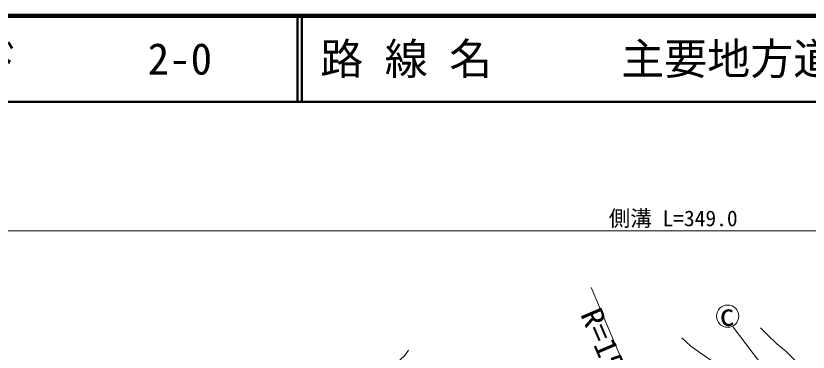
# Model space of a CAD drawing. Units: millimetres, scale not verified. Extents: x 40000 to 680000, y 20000 to 380000.
# Drawn here: x 145030 to 237060, y 340890 to 380000 of the extents above; entities that cross this region are included whole.
import ezdxf
from ezdxf.enums import TextEntityAlignment as Align

# ---------------------------------------------------------------- set-up
doc = ezdxf.new("R2010")
doc.units = ezdxf.units.MM
doc.header["$LTSCALE"] = 1000
for name, color, linetype, lineweight in [('M-STR-HTXT', 7, 'Continuous', 13), ('M-TTL', 2, 'Continuous', 140), ('M-TTL-LINE', 7, 'Continuous', 50), ('M-TTL-TXT', 7, 'Continuous', 13), ('M-WORK', 1, 'Continuous', 13)]:
    doc.layers.add(name, color=color, linetype=linetype, lineweight=lineweight)
doc.styles.add('ＭＳ ゴシック', font='')
doc.styles.get('ＭＳ ゴシック').set_extended_font_data('MS Gothic')

msp = doc.modelspace()

# ---------------------------------------------------------------- linework, layer by layer
at = {"layer": 'M-STR-HTXT'}
msp.add_line((364932, 354984), (77830, 354984), dxfattribs=at)
at = {"layer": 'M-TTL'}
msp.add_line((680000, 380000), (40000, 380000), dxfattribs=at)
at = {"layer": 'M-TTL-LINE'}
for p, q in [((177750, 380000), (177750, 370000)), ((178250, 380000), (178250, 370000)), ((40000, 370000), (680000, 370000))]:
    msp.add_line(p, q, dxfattribs=at)
at = {"layer": 'M-WORK'}
for p, q in [((211863, 348393), (218744, 332137)), ((228334, 343808), (235802, 334023))]:
    msp.add_line(p, q, dxfattribs=at)
for points in [[(231531, 343717), (232389, 342864), (233407, 341856), (234497, 340984), (235528, 339948)], [(222399, 342570), (223451, 341606), (224536, 340826), (225744, 339965), (226931, 339218), (228647, 338113), (228993, 337961)], [(181364, 325396), (181211, 325844), (181448, 326753), (182032, 328326), (182884, 330178), (183846, 332168), (184947, 333920), (185085, 334218), (185774, 334996), (186290, 335768), (186470, 335952), (186868, 336512), (187408, 337160), (187854, 337700), (188591, 338579), (189277, 339489), (189664, 339991), (190215, 340510), (190637, 341126)]]:
    msp.add_lwpolyline(points, dxfattribs=at)
msp.add_circle((227712, 345076), 1291, dxfattribs=at)

# ---------------------------------------------------------------- texts
at = {"layer": 'M-STR-HTXT', "style": 'ＭＳ ゴシック'}
msp.add_text('側溝 L=349.0', height=1833, dxfattribs=at).set_placement((221381, 354984), align=Align.BOTTOM_CENTER)
at = {"layer": 'M-TTL-TXT', "style": 'ＭＳ ゴシック'}
for s, p in [('路 線 名      主要地方道萩三隅線', (180380, 375000)), ('図面コード      2-0', (120380, 375000))]:
    msp.add_text(s, height=3666, dxfattribs=at).set_placement(p, align=Align.MIDDLE_LEFT)
at = {"layer": 'M-WORK', "style": 'ＭＳ ゴシック', "width": 1.1}
msp.add_text('R=15', height=2566, rotation=293.211, dxfattribs=at).set_placement((211370, 341480), align=Align.BOTTOM_CENTER)
at = {"layer": 'M-WORK', "style": 'ＭＳ ゴシック'}
msp.add_text('c', height=2566, rotation=2.289, dxfattribs=at).set_placement((227636, 345229), align=Align.MIDDLE_CENTER)

doc.saveas('drawing.dxf')
